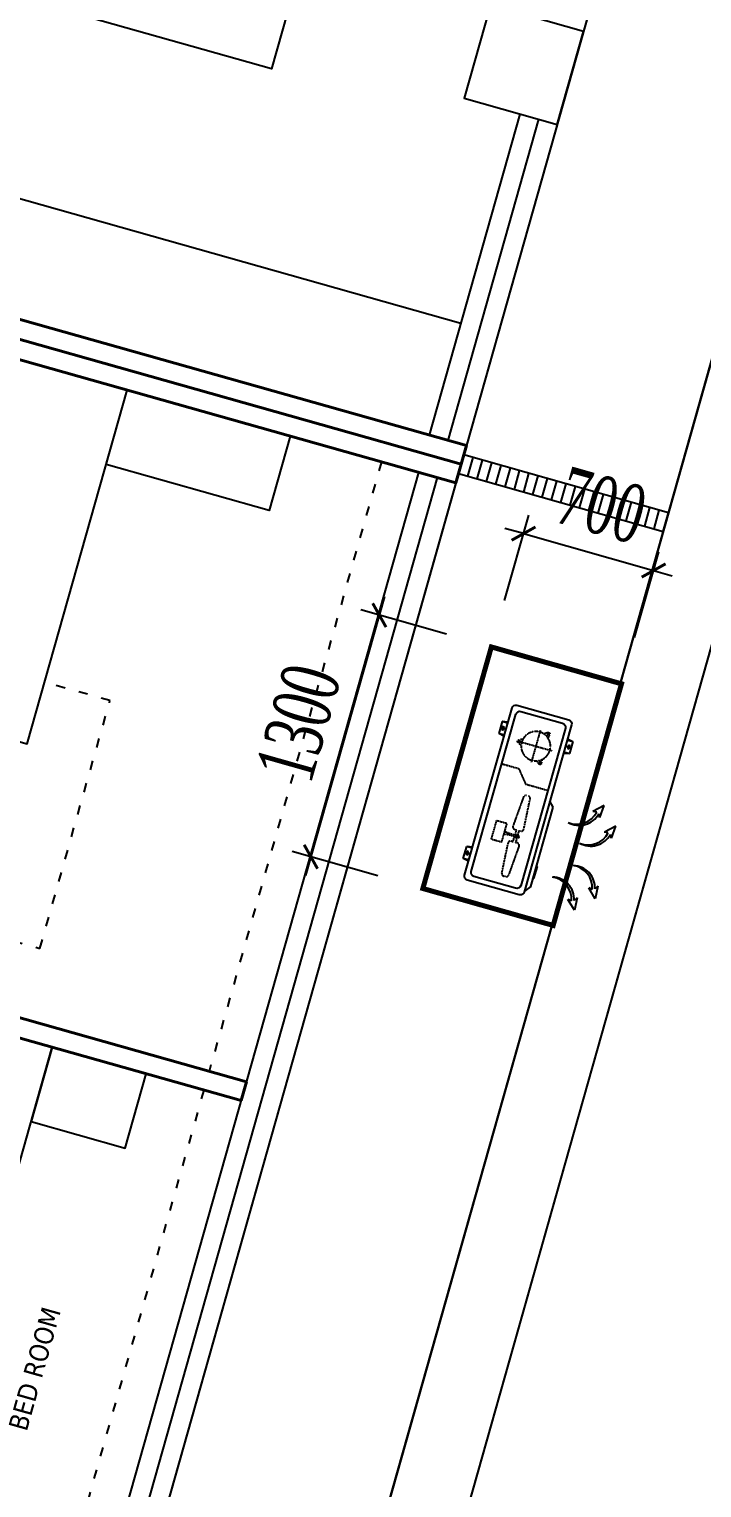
# Model space of a CAD drawing. Header units: millimetres. Extents: x -361654186 to 361255443, y -278569811 to 278836587.
# Drawn here: x -17588 to -14112, y 148487 to 156028 of the extents above; entities that cross this region are included whole.
import ezdxf

# ---------------------------------------------------------------- set-up
doc = ezdxf.new("R2010")
doc.units = ezdxf.units.MM
doc.header["$MEASUREMENT"] = 0
doc.linetypes.add('ACAD_ISO03W100', pattern=[30, 12, -18])
doc.linetypes.add('HIDDEN', pattern=[0.375, 0.25, -0.125])
for name, color, linetype in [('1VinaPVC-Text', 9, 'Continuous'), ('AC-EAD', 6, 'Continuous'), ('CCU_ De xuat MEP _ E', 2, 'Continuous'), ('IDEA - dim', 251, 'Continuous'), ('KT-Net manh', 139, 'Continuous'), ('KT-Thay', 7, 'Continuous'), ('VCC-AC-unit AC', 1, 'Continuous'), ('Xref_NT1+NT2_MBDV Cot vach_220729$0$ccu12-Thay', 7, 'Continuous')]:
    doc.layers.add(name, color=color, linetype=linetype)
doc.layers.add('DO DIEN TICH SAN', color=40, linetype='Continuous', plot=False)
doc.layers.add('KT-Net cat', color=1, linetype='Continuous', lineweight=40)
doc.styles.add('Tahoma', font='tahoma.ttf')
doc.styles.add('vntimeh.shx', font='vntimeh.shx', dxfattribs={"width": 0.65})
doc.dimstyles.new('1-150-HVAC DIM', dxfattribs={"dimscale": 100, "dimtxt": 3, "dimasz": 1, "dimexe": 1, "dimexo": 0, "dimgap": 1, "dimtad": 1, "dimdec": 0, "dimrnd": 10, "dimzin": 0, "dimdsep": 46, "dimtxsty": 'vntimeh.shx', "dimblk": 'ARCHTICK', "dimcen": 0.2, "dimdle": 1, "dimclrd": 7, "dimclre": 7, "dimclrt": 150, "dimadec": 0, "dimazin": 0, "dimtm": 1e-09, "dimtfac": 1, "dimtdec": 0, "dimtix": 1, "dimtmove": 0, "dimatfit": 3, "dimfxl": 3.6, "dimfxlon": 1, "dimtzin": 0, "dimarcsym": 0})

# ---------------------------------------------------------------- blocks, each defined once
blk = doc.blocks.new('OU DHCB')
at = {"ltscale": 10}
for p, q in [((-145296.7, -72608.2), (-145576.7, -72608.2)), ((-145596.7, -72628.2), (-145596.7, -73528.2)), ((-145568.2, -72656.1), (-145568.2, -73502.8)), ((-145324.4, -72636.1), (-145548.2, -72636.1)), ((-145301.9, -73502.8), (-145301.9, -72656.1)), ((-145276.7, -73528.2), (-145276.7, -72628.2)), ((-145251.7, -72666.5), (-145276.7, -72633.9)), ((-145251.7, -72666.5), (-145251.7, -73091.6)), ((-145251.7, -73091.6), (-145276.7, -73117.7)), ((-145548.2, -73522.8), (-145324.4, -73522.8)), ((-145576.7, -73548.2), (-145296.7, -73548.2))]:
    blk.add_line(p, q, dxfattribs=at)
at = {"linetype": 'HIDDEN', "ltscale": 1.5}
for p, q in [((-145414, -72690.9), (-145425.3, -72850.3)), ((-145391.7, -72679.2), (-145400.5, -72679.2)), ((-145367, -72850.3), (-145378.3, -72690.9)), ((-145402.9, -72927.6), (-145402.9, -72902.1)), ((-145402.9, -72902.1), (-145389.4, -72902.1)), ((-145389.4, -72927.6), (-145389.4, -72902.1)), ((-145414, -73100.7), (-145425.3, -72941.3)), ((-145411.8, -72927.6), (-145402.9, -72927.6)), ((-145389.4, -72927.6), (-145380.4, -72927.6)), ((-145367, -72941.3), (-145378.3, -73100.7)), ((-145424.3, -73457.6), (-145424.3, -73284.3)), ((-145372.2, -73298), (-145387.2, -73289.3)), ((-145384, -73301.2), (-145375.3, -73286.1)), ((-145505, -73371), (-145522.3, -73371)), ((-145513.6, -73362.3), (-145513.6, -73379.6)), ((-145511, -73371), (-145337.7, -73371)), ((-145387.2, -73452.7), (-145372.2, -73444)), ((-145384, -73440.8), (-145375.3, -73455.8))]:
    blk.add_line(p, q, dxfattribs=at)
for p, q in [((-145600.3, -72742.5), (-145627.3, -72742.5)), ((-145596.7, -72704.7), (-145626.5, -72710.7)), ((-145596.7, -72710.7), (-145626.5, -72710.7)), ((-145626.5, -72710.7), (-145626.5, -72774.2)), ((-145596.7, -72774.2), (-145626.5, -72774.2)), ((-145596.7, -72780.2), (-145626.5, -72774.2)), ((-145613.8, -72729.3), (-145613.8, -72756.2)), ((-145251.7, -72709.7), (-145246.9, -72710.7)), ((-145251.7, -72710.7), (-145246.9, -72710.7)), ((-145251.7, -72742.5), (-145246.2, -72742.5)), ((-145251.7, -72774.2), (-145246.9, -72774.2)), ((-145251.7, -72775.2), (-145246.9, -72774.2)), ((-145246.9, -72710.7), (-145246.9, -72774.2)), ((-145596.7, -73376.2), (-145626.5, -73382.2)), ((-145276.7, -73376.2), (-145246.9, -73382.2)), ((-145600.3, -73413.9), (-145627.3, -73413.9)), ((-145596.7, -73382.2), (-145626.5, -73382.2)), ((-145626.5, -73445.7), (-145626.5, -73382.2)), ((-145596.7, -73445.7), (-145626.5, -73445.7)), ((-145596.7, -73451.7), (-145626.5, -73445.7)), ((-145613.8, -73427.1), (-145613.8, -73400.2)), ((-145276.7, -73382.2), (-145246.9, -73382.2)), ((-145276.7, -73445.7), (-145246.9, -73445.7)), ((-145276.7, -73451.7), (-145246.9, -73445.7)), ((-145273.2, -73413.9), (-145246.2, -73413.9)), ((-145259.7, -73427.1), (-145259.7, -73400.2)), ((-145246.9, -73445.7), (-145246.9, -73382.2))]:
    blk.add_line(p, q)
for points in [[(-145514, -72845), (-145514, -72946.7), (-145460.1, -72946.7), (-145460.1, -72845)], [(-145438.4, -72892.9), (-145378.3, -72892.9), (-145378.3, -72898.7), (-145438.4, -72898.7)]]:
    blk.add_lwpolyline(points, close=True, dxfattribs=at)
for points in [[(-145460.1, -72902.2), (-145439.9, -72902.2), (-145439.9, -72889.5), (-145460.1, -72889.5)], [(-145411.8, -72864.1), (-145402.9, -72864.1), (-145402.9, -72889.6), (-145389.4, -72889.6), (-145389.4, -72864.1), (-145380.4, -72864.1)], [(-145568.2, -73235.7), (-145477.6, -73235.7), (-145422, -73168.3), (-145301.9, -73168.3)]]:
    blk.add_lwpolyline(points, dxfattribs=at)
for points in [[(-145400.5, -73299), (-145385, -73286.8, -0.677033), (-145371.1, -73294.9), (-145373.9, -73314.4)], [(-145498.6, -73386.3), (-145516.8, -73379, -0.677033), (-145516.8, -73362.9), (-145498.6, -73355.6)], [(-145373.9, -73427.6), (-145371.1, -73447.1, -0.677033), (-145385, -73455.1), (-145400.5, -73443)]]:
    blk.add_lwpolyline(points, format="xyb", dxfattribs=at)
for centre in [(-145613.8, -72742.5), (-145613.8, -73413.9), (-145259.7, -73413.9)]:
    blk.add_circle(centre, 6.4)
blk.add_circle((-145424.3, -73371), 75.8, dxfattribs=at)
at = {"ltscale": 10}
for centre, radius, start, end in [((-145576.7, -72628.2), 20, 90, 180), ((-145296.7, -72628.2), 20, 0, 90), ((-145548.2, -72656.1), 20, 90, 180), ((-145324.1, -72658.4), 22.3, 5.83694, 90.89598), ((-145576.7, -73528.2), 20, 180, 270), ((-145548.2, -73502.8), 20, 180, 270), ((-145324.1, -73500.5), 22.3, 269.10402, 354.16306), ((-145296.7, -73528.2), 20, 270, 0)]:
    blk.add_arc(centre, radius, start, end, dxfattribs=at)
at = {"linetype": 'HIDDEN', "ltscale": 1.5, "extrusion": (-3.70596e-18, -2.30289e-31, -1)}
for centre, start_param, end_param in [((-145400.5, -72691.9), 3.221423, 4.712389), ((-145391.7, -72691.9), 4.712389, 6.203355), ((-145411.8, -72851.4), 1.570796, 3.221423), ((-145380.4, -72851.4), -0.07983, 1.570796), ((-145411.8, -72940.3), 3.061763, 4.712389), ((-145380.4, -72940.3), 4.712389, 6.363015), ((-145400.5, -73099.7), 1.570796, 3.061763), ((-145391.7, -73099.7), 0.07983, 1.570796)]:
    blk.add_ellipse(centre, major_axis=(13.5, 0), ratio=0.942858, start_param=start_param, end_param=end_param, dxfattribs=at)
blk = doc.blocks.new('ki hieu qt')
at = {"layer": 'AC-EAD', "color": 7}
for points in [[(-276796163327.46399, 549769551681.08936), (-276796163446.06061, 549769551567.15027)], [(-276796163338.91742, 549769551517.02808), (-276796163327.46399, 549769551681.08936)], [(-276796163396.68091, 549769551574.91687), (-276796163446.06061, 549769551567.15027)], [(-276796163338.91742, 549769551517.02808), (-276796163364.60309, 549769551559.91077)], [(-276796163110.55872, 549769551464.18396), (-276796163229.15527, 549769551350.24487)], [(-276796163122.01202, 549769551300.1228), (-276796163110.55872, 549769551464.18396)], [(-276796163179.7757, 549769551358.0116), (-276796163229.15527, 549769551350.24487)], [(-276796163122.01202, 549769551300.1228), (-276796163147.69757, 549769551343.00525)], [(-276796163122.01202, 549769550654.95972), (-276796163147.69757, 549769550612.07727)], [(-276796163122.01202, 549769550654.95972), (-276796163110.55872, 549769550490.89856)], [(-276796163179.7757, 549769550597.07092), (-276796163229.15527, 549769550604.83765)], [(-276796163110.55872, 549769550490.89856), (-276796163229.15527, 549769550604.83765)], [(-276796163396.68091, 549769550380.16565), (-276796163446.06061, 549769550387.93225)], [(-276796163327.46399, 549769550273.99316), (-276796163446.06061, 549769550387.93225)], [(-276796163338.91742, 549769550438.05444), (-276796163364.60309, 549769550395.17175)], [(-276796163338.91742, 549769550438.05444), (-276796163327.46399, 549769550273.99316)]]:
    blk.add_lwpolyline(points, dxfattribs=at)
for centre, radius, start, end in [((-276796163644.43658, 549769551622.97937), 286.85271, 255.43444898, 347.307334455), ((-276796163679.50098, 549769551631.34888), 288.39512, 262.614727528, 348.709269443), ((-276796163427.53119, 549769551406.0741), 286.85271, 255.43444898, 347.307334455), ((-276796163462.59583, 549769551414.44348), 288.39512, 262.614727528, 348.709269443), ((-276796163427.53119, 549769550549.00842), 286.85271, 12.692958354, 104.566806371), ((-276796163462.59583, 549769550540.63904), 288.39512, 11.291477035, 97.385309421), ((-276796163644.43658, 549769550332.10315), 286.85271, 12.692958354, 104.566806371), ((-276796163679.50098, 549769550323.73364), 288.39512, 11.291477035, 97.385309421)]:
    blk.add_arc(centre, radius, start, end, dxfattribs=at)
blk = doc.blocks.new('DHCB.1')
at = {"xscale": -1, "rotation": 106.4733300107783}
blk.add_blockref('OU DHCB', (-194860, -237775.8), dxfattribs=at)
at = {"xscale": 0.4, "yscale": 0.4, "zscale": 0.4, "rotation": 286.4738024344239}
blk.add_blockref('ki hieu qt', (-179483459312.1, -168534274838.7), dxfattribs=at)
blk = doc.blocks.new('_ARCHTICK')
at = {"color": 0, "linetype": 'ByBlock', "const_width": 0.15}
blk.add_lwpolyline([(-0.5, -0.5), (0.5, 0.5)], dxfattribs=at)
blk = doc.blocks.new('*D203')
at = {"layer": 'CCU_ De xuat MEP _ E', "color": 7, "lineweight": -2, "transparency": 16777216}
for p, q in [((13299604.5, 1126065.1), (13299195.8, 1124623.8)), ((13299923.6, 1125870.7), (13299481, 1125996.2)), ((13299569.5, 1124621.8), (13299126.9, 1124747.3))]:
    blk.add_line(p, q, dxfattribs=at)
at = {"layer": 'Defpoints', "color": 0, "transparency": 16777216}
for p in [(13300156.3, 1125804.7), (13299223.1, 1124720), (13299802.1, 1124555.9)]:
    blk.add_point(p, dxfattribs=at)
at = {"layer": 'CCU_ De xuat MEP _ E', "color": 7, "lineweight": -2, "transparency": 16777216, "xscale": 100, "yscale": 100, "zscale": 100}
for p, rotation in [((13299577.2, 1125968.9), 74.16963809733869), ((13299223.1, 1124720), 254.1696380973387)]:
    blk.add_blockref('_ARCHTICK', p, dxfattribs=dict(at, rotation=rotation))
at = {"layer": 'CCU_ De xuat MEP _ E', "color": 150, "transparency": 16777216, "insert": (13299159.7, 1125412.7), "char_height": 300, "attachment_point": 5, "rotation": 74.16964, "style": 'vntimeh.shx'}
blk.add_mtext('1300', dxfattribs=at)
blk = doc.blocks.new('*D204')
at = {"layer": 'CCU_ De xuat MEP _ E', "color": 7, "lineweight": -2, "transparency": 16777216}
for p, q in [((13300224.2, 1126044.3), (13300349.7, 1126486.9)), ((13300322.4, 1126390.7), (13300226.2, 1126417.9)), ((13300322.4, 1126390.7), (13300994.8, 1126200)), ((13300896.6, 1125853.7), (13301022.1, 1126296.2)), ((13300994.8, 1126200), (13301091, 1126172.7))]:
    blk.add_line(p, q, dxfattribs=at)
at = {"layer": 'Defpoints', "color": 0, "transparency": 16777216}
for p in [(13300994.8, 1126200), (13300156.3, 1125804.7, 0), (13300828.7, 1125614.1, 0)]:
    blk.add_point(p, dxfattribs=at)
at = {"layer": 'CCU_ De xuat MEP _ E', "color": 7, "lineweight": -2, "transparency": 16777216, "xscale": 100, "yscale": 100, "zscale": 100}
for p, rotation in [((13300322.4, 1126390.7), 344.1702046370842), ((13300994.8, 1126200), 164.1702046370843)]:
    blk.add_blockref('_ARCHTICK', p, dxfattribs=dict(at, rotation=rotation))
at = {"layer": 'CCU_ De xuat MEP _ E', "color": 150, "transparency": 16777216, "insert": (13300726.8, 1126535.8), "char_height": 300, "attachment_point": 5, "rotation": 344.1702, "style": 'vntimeh.shx'}
blk.add_mtext('700', dxfattribs=at)
blk = doc.blocks.new('PH4')
at = {"color": 2}
blk.add_lwpolyline([(8100, 1925), (8100, 2425), (7600, 2425), (7600, 1925)], close=True, dxfattribs=at)
at = {"layer": 'IDEA - dim'}
for p, q in [((8100, 10050), (8100, 2050)), ((8100, 2050), (8100, 200)), ((7900, 1925), (7900, 200)), ((8000, 1925), (8000, 200)), ((7900, 800), (2770, 800))]:
    blk.add_line(p, q, dxfattribs=at)
at = {"layer": 'IDEA - dim', "elevation": 0}
blk.add_lwpolyline([(3870, 1800), (3870, 2600), (6600, 2600), (6600, 1800)], close=True, dxfattribs=at)
at = {"layer": 'KT-Net cat'}
for p, q in [((8100, 200), (2770, 200)), ((8100, 200), (8100, 100)), ((8100, 100), (0, 100))]:
    blk.add_line(p, q, dxfattribs=at)
blk = doc.blocks.new('A$C49EF45C1')
at = {"layer": 'IDEA - dim'}
for p, q in [((-200, 19850.2, 0), (-200, 13575.2, 0)), ((-100, 19850.2, 0), (-100, 13575.2, 0)), ((0, 19850.2, 0), (0, 13575.2, 0))]:
    blk.add_line(p, q, dxfattribs=at)
at = {"layer": 'IDEA - dim', "elevation": 0}
for points in [[(-3564.9, 19850.3), (-3565, 17950.3), (-1765, 17950.2), (-1764.9, 19850.2)], [(-1764.9, 19850.2), (-890, 19850.2), (-890, 19450.2), (-1765, 19450.3)], [(-1215, 14475.2), (-1215, 16475.2), (-2815, 16475.2), (-2815, 14475.2)], [(-1215, 16475.2), (-1215, 16075.3), (-710, 16075.3), (-710, 16475.2)]]:
    blk.add_lwpolyline(points, close=True, dxfattribs=at)
at = {"layer": 'KT-Net cat'}
for p, q in [((0, 19950.2), (-8100, 19950.2)), ((0, 19850.2, 0), (0, 19950.2, 0)), ((0, 19850.2), (-7930, 19850.2)), ((-200, 16575.2, 0), (-4230, 16575.2, 0)), ((-200, 16475.2, 0), (-200, 16575.2, 0)), ((-200, 16475.2, 0), (-4130, 16475.2, 0))]:
    blk.add_line(p, q, dxfattribs=at)
at = {"layer": 'KT-Net manh', "linetype": 'ACAD_ISO03W100', "ltscale": 4}
for p, q in [((-400, 19850.2, 0), (-400, 16575.2, 0)), ((-400, 16475.2, 0), (-400, 13575.2, 0))]:
    blk.add_line(p, q, dxfattribs=at)
at = {"layer": 'KT-Net manh', "linetype": 'ACAD_ISO03W100', "ltscale": 4, "elevation": 0}
blk.add_lwpolyline([(-3565, 18280.5), (-3957, 18280.5), (-3957, 16949.1), (-1414.4, 16949.1), (-1414.4, 18280.5), (-1765, 18280.5)], dxfattribs=at)
at = {"layer": '1VinaPVC-Text', "style": 'Tahoma'}
blk.add_text('BED ROOM', height=100, rotation=90.00212, dxfattribs=at).set_placement((-800.1, 14523.7, 0))
blk = doc.blocks.new('Louvre')
for p, q in [((-390.1, 976, 0.2), (-295.1, 1008.7, 0.2)), ((-373.8, 928.7, 0.2), (-278.8, 961.5, 0.2)), ((-357.4, 881.4, 0.2), (-262.5, 914.2, 0.2)), ((-341.1, 834.2, 0.2), (-246.2, 866.9, 0.2)), ((-324.8, 786.9, 0.2), (-229.9, 819.7, 0.2)), ((-308.5, 739.6, 0.2), (-213.6, 772.4, 0.2)), ((-292.2, 692.4, 0.2), (-197.2, 725.2, 0.2)), ((-275.8, 645.1, 0.2), (-180.9, 677.9, 0.2)), ((-259.5, 597.9, 0.2), (-164.6, 630.6, 0.2)), ((-243.2, 550.6, 0.2), (-148.3, 583.4, 0.2)), ((-226.9, 503.3, 0.2), (-132, 536.1, 0.2)), ((-210.6, 456.1, 0.2), (-115.7, 488.8, 0.2)), ((-194.3, 408.8, 0.2), (-99.3, 441.6, 0.2)), ((-177.9, 361.5, 0.2), (-83, 394.3, 0.2)), ((-161.6, 314.3, 0.2), (-66.7, 347.1, 0.2)), ((-145.3, 267, 0.2), (-50.4, 299.8, 0.2)), ((-129, 219.8, 0.2), (-34.1, 252.5, 0.2)), ((-112.7, 172.5, 0.2), (-17.7, 205.3, 0.2)), ((-96.4, 125.2, 0.2), (-1.4, 158, 0.2)), ((-80, 78, 0.2), (14.9, 110.7, 0.2)), ((-63.7, 30.7, 0.2), (31.2, 63.5, 0.2)), ((-47.4, -16.6, 0.2), (47.5, 16.2, 0.2))]:
    blk.add_line(p, q)
at = {"elevation": 0.2}
blk.add_lwpolyline([(47.5, 16.2), (-311.5, 1056), (-406, 1023.4), (-47.4, -16.6)], close=True, dxfattribs=at)
blk = doc.blocks.new('DAN NONG ST')
at = {"layer": 'CCU_ De xuat MEP _ E', "color": 1, "const_width": 26, "elevation": 0}
blk.add_lwpolyline([(13300475.5, 1124364.9), (13299802, 1124555.9), (13300156.1, 1125804.8), (13300828.7, 1125614.1), (13300475.5, 1124364.9)], dxfattribs=at)
at = {"layer": 'VCC-AC-unit AC', "rotation": 57.69731803255429}
blk.add_blockref('DHCB.1', (13323436.5, 1306803.5, 0), dxfattribs=at)
at = {"layer": 'CCU_ De xuat MEP _ E'}
for p2, distance, picture, middle in [((13300828.7, 1125614.1, 0), 609, '*D204', (13300726.8, 1126535.8, 0)), ((13299802.1, 1124555.9, 0), -601.8, '*D203', (13299159.7, 1125412.7, 0))]:
    dim = blk.add_aligned_dim(p1=(13300156.3, 1125804.7, 0), p2=p2, distance=distance, dimstyle='1-150-HVAC DIM', dxfattribs=at)
    dim.commit()
    dim.dimension.update_dxf_attribs({"geometry": picture, "text_midpoint": middle})

msp = doc.modelspace()

# ---------------------------------------------------------------- linework, layer by layer
at = {"layer": 'DO DIEN TICH SAN', "elevation": 0}
msp.add_lwpolyline([(-72832.1, 124588.1), (-60862.8, 139086.9, -0.414214), (-59456.5, 139221.1), (-51280.7, 132469.2, 0.41477), (-48461.1, 132740.8), (-45156.5, 136750.2), (-41452.4, 135703.6), (-41994.2, 133786.2, -0.161322), (-42478.9, 133390.8, 0.267745), (-42546.4, 133308), (-44136.6, 127680.4, 0.525933), (-38767.4, 121214.1), (-26457.8, 122381, 0.310176), (-22041.6, 126071), (-9402.9, 170798.6, 0.05988)], format="xyb", dxfattribs=at)
at = {"layer": 'Xref_NT1+NT2_MBDV Cot vach_220729$0$ccu12-Thay'}
for p, q in [((-22041.9, 126071.1, 0), (-9403.2, 170798.7, 0)), ((-22041.7, 126071, 0), (-9402.9, 170798.6, 0)), ((-21656.7, 125962.2, 0), (-8998.7, 170758, 0))]:
    msp.add_line(p, q, dxfattribs=at)
at = {"layer": 'Xref_NT1+NT2_MBDV Cot vach_220729$0$ccu12-Thay', "elevation": 0}
msp.add_lwpolyline([(-23100, 126370.7), (-10032.5, 172615.7, 0.024688), (-9740.5, 173892.1, 0.086894), (-9738.7, 174618.9), (-10229, 176620), (-14947.1, 196104.6, 0.771545), (-23612.4, 196268.6), (-37446.7, 147317)], format="xyb", dxfattribs=at)
msp.add_lwpolyline([(-21657, 125962.3), (-8999, 170758.1)], dxfattribs=at)

# ---------------------------------------------------------------- block references
at = {"color": 1, "rotation": 344.2212255667963}
msp.add_blockref('A$C49EF45C1', (-20780.7, 134580.6, 0), dxfattribs=at)
at = {"layer": 'CCU_ De xuat MEP _ E', "extrusion": (7.52316e-37, 3.29453e-06, 1)}
msp.add_blockref('DAN NONG ST', (-13315355.7, -972970.3, 0.4), dxfattribs=at)
at = {"layer": 'KT-Net manh', "rotation": 55.1740876137702}
msp.add_blockref('Louvre', (-14297.4, 153479.8, -0.2), dxfattribs=at)
at = {"layer": 'KT-Thay', "rotation": 344.2212255667963}
msp.add_blockref('PH4', (-23177.5, 155885.3, 0), dxfattribs=at)

doc.saveas('drawing.dxf')
